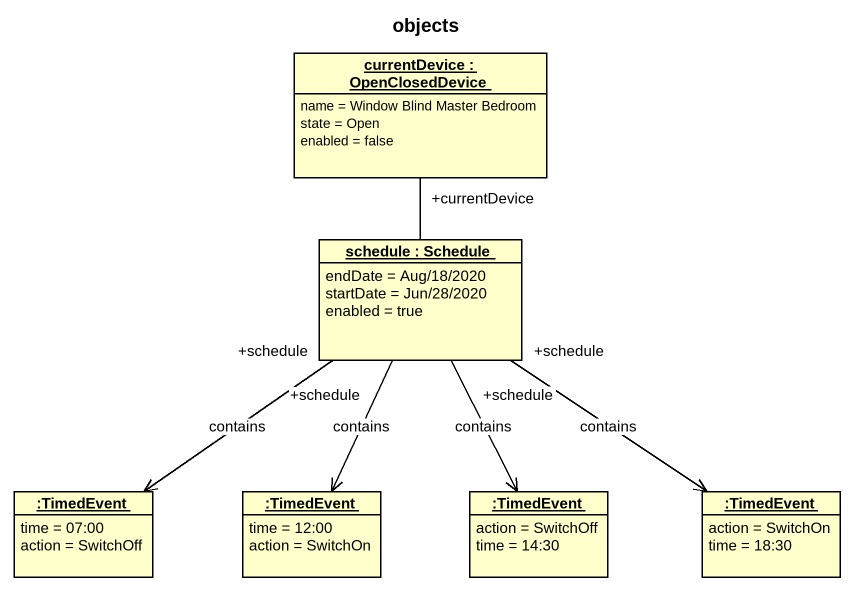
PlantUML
@startuml
title objects
hide circle
hide empty members
object "currentDevice : OpenClosedDevice" as currentDevice {
  name = Window Blind Master Bedroom
  state = Open
  enabled = false
}
object "schedule : Schedule" as schedule {
  endDate = Aug/18/2020
  startDate = Jun/28/2020
  enabled = true
}
object ":TimedEvent" as TimedEvent {
  time = 07:00
  action = SwitchOff
}
object ":TimedEvent" as TimedEvent_2 {
  time = 12:00
  action = SwitchOn
}
object ":TimedEvent" as TimedEvent_3 {
  action = SwitchOff
  time = 14:30
}
object ":TimedEvent" as TimedEvent_4 {
  action = SwitchOn
  time = 18:30
}
schedule -up- "+currentDevice" currentDevice
schedule "+schedule" --> TimedEvent : contains
schedule "+schedule" --> TimedEvent_2 : contains
schedule "+schedule" --> TimedEvent_3 : contains
schedule "+schedule" --> TimedEvent_4 : contains
@enduml
